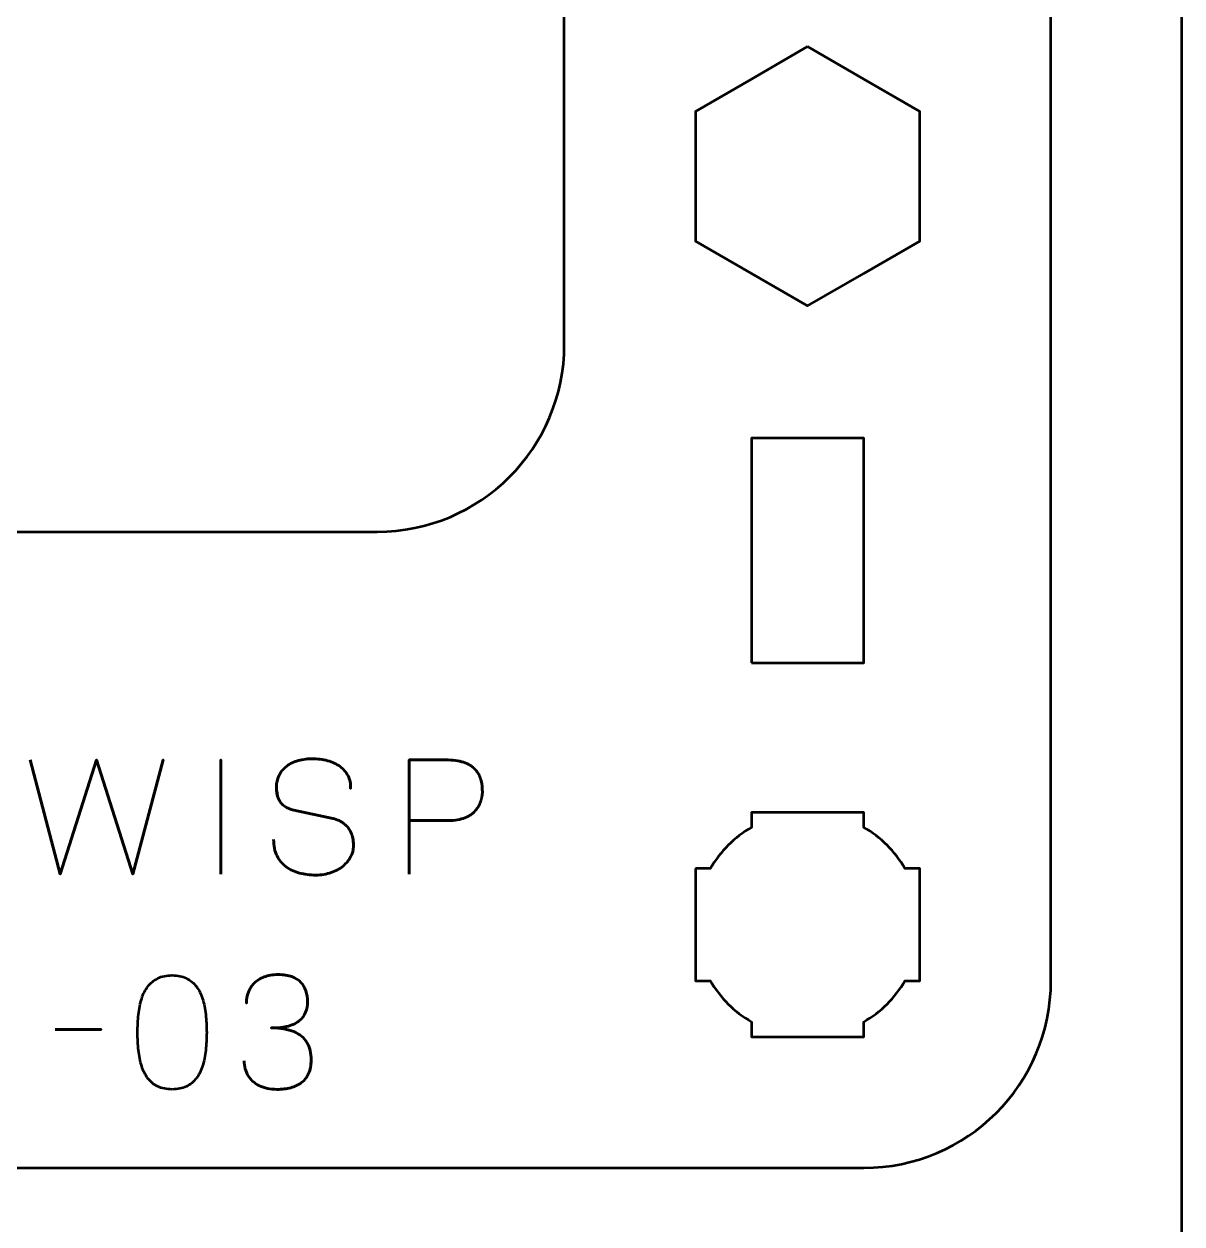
# Model space of a CAD drawing. Header units: centimetres. Extents: x -21 to 0, y -29.7 to 0.
# Drawn here: x -3.093 to 0, y -6.05 to -2.843 of the extents above; entities that cross this region are included whole.
import ezdxf

# ---------------------------------------------------------------- set-up
doc = ezdxf.new("R2010")
doc.units = ezdxf.units.CM
doc.header["$MEASUREMENT"] = 0
doc.layers.add('Layer 1', color=7, linetype='Continuous')

msp = doc.modelspace()

# ---------------------------------------------------------------- linework, layer by layer
at = {"layer": 'Layer 1', "lineweight": 53}
msp.add_lwpolyline([(-1.15, -4.55), (-0.85, -4.55), (-0.85, -3.95), (-1.15, -3.95), (-1.15, -4.55)], close=True, dxfattribs=at)
at = {"layer": 'Layer 1', "color": 1, "lineweight": 53}
msp.add_open_spline([(-21.00003, -29.19995), (-21.00003, -29.19995), (-21.00003, -8.29992), (-21.00003, -8.29992), (-21.00003, -8.29992), (-21.00003, -8.21709), (-20.93286, -8.14992), (-20.85003, -8.14992), (-20.85003, -8.14992), (-20.7672, -8.14992), (-20.70003, -8.08275), (-20.70003, -7.99992), (-20.70003, -7.99992), (-20.70003, -7.91709), (-20.7672, -7.84992), (-20.85003, -7.84992), (-20.85003, -7.84992), (-20.93286, -7.84992), (-21.00003, -7.78275), (-21.00003, -7.69992), (-21.00003, -7.69992), (-21.00003, -7.61709), (-20.93286, -7.54992), (-20.85003, -7.54992), (-20.85003, -7.54992), (-20.7672, -7.54992), (-20.70003, -7.48275), (-20.70003, -7.39992), (-20.70003, -7.39992), (-20.70003, -7.31709), (-20.7672, -7.24992), (-20.85003, -7.24992), (-20.85003, -7.24992), (-20.93286, -7.24992), (-21.00003, -7.18275), (-21.00003, -7.09992), (-21.00003, -7.09992), (-21.00003, -7.01709), (-20.93286, -6.94992), (-20.85003, -6.94992), (-20.85003, -6.94992), (-20.7672, -6.94992), (-20.70003, -6.88275), (-20.70003, -6.79992), (-20.70003, -6.79992), (-20.70003, -6.71709), (-20.7672, -6.64992), (-20.85003, -6.64992), (-20.85003, -6.64992), (-20.93286, -6.64992), (-21.00003, -6.58275), (-21.00003, -6.49992), (-21.00003, -6.49992), (-21.00003, -6.41709), (-20.93286, -6.34992), (-20.85003, -6.34992), (-20.85003, -6.34992), (-20.7672, -6.34992), (-20.70003, -6.28275), (-20.70003, -6.19992), (-20.70003, -6.19992), (-20.70003, -6.11709), (-20.7672, -6.04992), (-20.85003, -6.04992), (-20.85003, -6.04992), (-20.93286, -6.04992), (-21.00003, -5.98275), (-21.00003, -5.89992), (-21.00003, -5.89992), (-21.00003, -5.81709), (-20.93286, -5.74992), (-20.85003, -5.74992), (-20.85003, -5.74992), (-20.7672, -5.74992), (-20.70003, -5.68275), (-20.70003, -5.59992), (-20.70003, -5.59992), (-20.70003, -5.51709), (-20.7672, -5.44992), (-20.85003, -5.44992), (-20.85003, -5.44992), (-20.93286, -5.44992), (-21.00003, -5.38275), (-21.00003, -5.29992), (-21.00003, -5.29992), (-21.00003, -5.21709), (-20.93286, -5.14992), (-20.85003, -5.14992), (-20.85003, -5.14992), (-20.7672, -5.14992), (-20.70003, -5.08275), (-20.70003, -4.99992), (-20.70003, -4.99992), (-20.70003, -4.91709), (-20.7672, -4.84992), (-20.85003, -4.84992), (-20.85003, -4.84992), (-20.93286, -4.84992), (-21.00003, -4.78275), (-21.00003, -4.69992), (-21.00003, -4.69992), (-21.00003, -4.61709), (-20.93286, -4.54992), (-20.85003, -4.54992), (-20.85003, -4.54992), (-20.7672, -4.54992), (-20.70003, -4.48275), (-20.70003, -4.39992), (-20.70003, -4.39992), (-20.70003, -4.31709), (-20.7672, -4.24992), (-20.85003, -4.24992), (-20.85003, -4.24992), (-20.93286, -4.24992), (-21.00003, -4.18275), (-21.00003, -4.09992), (-21.00003, -4.09992), (-21.00003, -4.01709), (-20.93286, -3.94992), (-20.85003, -3.94992), (-20.85003, -3.94992), (-20.7672, -3.94992), (-20.70003, -3.88275), (-20.70003, -3.79992), (-20.70003, -3.79992), (-20.70003, -3.71709), (-20.7672, -3.64992), (-20.85003, -3.64992), (-20.85003, -3.64992), (-20.93286, -3.64992), (-21.00003, -3.58275), (-21.00003, -3.49992), (-21.00003, -3.49992), (-21.00003, -3.41709), (-20.93286, -3.34992), (-20.85003, -3.34992), (-20.85003, -3.34992), (-20.7672, -3.34992), (-20.70003, -3.28275), (-20.70003, -3.19992), (-20.70003, -3.19992), (-20.70003, -3.11709), (-20.7672, -3.04992), (-20.85003, -3.04992), (-20.85003, -3.04992), (-20.93286, -3.04992), (-21.00003, -2.98275), (-21.00003, -2.89992), (-21.00003, -2.89992), (-21.00003, -2.81709), (-20.93286, -2.74992), (-20.85003, -2.74992), (-20.85003, -2.74992), (-20.7672, -2.74992), (-20.70003, -2.68275), (-20.70003, -2.59992), (-20.70003, -2.59992), (-20.70003, -2.51709), (-20.7672, -2.44992), (-20.85003, -2.44992), (-20.85003, -2.44992), (-20.93286, -2.44992), (-21.00003, -2.38275), (-21.00003, -2.29992), (-21.00003, -2.29992), (-21.00003, -2.21709), (-20.93286, -2.14992), (-20.85003, -2.14992), (-20.85003, -2.14992), (-20.7672, -2.14992), (-20.70003, -2.08275), (-20.70003, -1.99992), (-20.70003, -1.99992), (-20.70003, -1.91709), (-20.7672, -1.84992), (-20.85003, -1.84992), (-20.85003, -1.84992), (-20.93286, -1.84992), (-21.00003, -1.78275), (-21.00003, -1.69992), (-21.00003, -1.69992), (-21.00003, -1.61709), (-20.93286, -1.54992), (-20.85003, -1.54992), (-20.85003, -1.54992), (-20.7672, -1.54992), (-20.70003, -1.48275), (-20.70003, -1.39992), (-20.70003, -1.39992), (-20.70003, -1.31709), (-20.7672, -1.24992), (-20.85003, -1.24992), (-20.85003, -1.24992), (-20.93286, -1.24992), (-21.00003, -1.18275), (-21.00003, -1.09992), (-21.00003, -1.09992), (-21.00003, -1.09992), (-21.00003, -0.49992), (-21.00003, -0.49992), (-21.00003, -0.49992), (-21.00003, -0.22295), (-20.77694, 0.00004), (-20.49994, 0.00004), (-20.49994, 0.00004), (-20.49994, 0.00004), (-0.50008, 0.00004), (-0.50008, 0.00004), (-0.50008, 0.00004), (-0.22294, 0.00004), (0.00002, -0.22295), (0.00002, -0.49992), (0.00002, -0.49992), (0.00002, -0.49992), (0.00002, -29.19995), (0.00002, -29.19995), (0.00002, -29.19995), (0.00002, -29.47695), (-0.22294, -29.70004), (-0.50008, -29.70004), (-0.50008, -29.70004), (-0.50008, -29.70004), (-20.49994, -29.70004), (-20.49994, -29.70004), (-20.49994, -29.70004), (-20.77694, -29.70004), (-21.00003, -29.47695), (-21.00003, -29.19995)], degree=3, knots=[0, 0, 0, 0, 0.0175439, 0.0175439, 0.0175439, 0.0175439, 0.0350877, 0.0350877, 0.0350877, 0.0350877, 0.0526316, 0.0526316, 0.0526316, 0.0526316, 0.0701754, 0.0701754, 0.0701754, 0.0701754, 0.0877193, 0.0877193, 0.0877193, 0.0877193, 0.1052632, 0.1052632, 0.1052632, 0.1052632, 0.122807, 0.122807, 0.122807, 0.122807, 0.1403509, 0.1403509, 0.1403509, 0.1403509, 0.1578947, 0.1578947, 0.1578947, 0.1578947, 0.1754386, 0.1754386, 0.1754386, 0.1754386, 0.1929825, 0.1929825, 0.1929825, 0.1929825, 0.2105263, 0.2105263, 0.2105263, 0.2105263, 0.2280702, 0.2280702, 0.2280702, 0.2280702, 0.245614, 0.245614, 0.245614, 0.245614, 0.2631579, 0.2631579, 0.2631579, 0.2631579, 0.2807018, 0.2807018, 0.2807018, 0.2807018, 0.2982456, 0.2982456, 0.2982456, 0.2982456, 0.3157895, 0.3157895, 0.3157895, 0.3157895, 0.3333333, 0.3333333, 0.3333333, 0.3333333, 0.3508772, 0.3508772, 0.3508772, 0.3508772, 0.3684211, 0.3684211, 0.3684211, 0.3684211, 0.3859649, 0.3859649, 0.3859649, 0.3859649, 0.4035088, 0.4035088, 0.4035088, 0.4035088, 0.4210526, 0.4210526, 0.4210526, 0.4210526, 0.4385965, 0.4385965, 0.4385965, 0.4385965, 0.4561404, 0.4561404, 0.4561404, 0.4561404, 0.4736842, 0.4736842, 0.4736842, 0.4736842, 0.4912281, 0.4912281, 0.4912281, 0.4912281, 0.5087719, 0.5087719, 0.5087719, 0.5087719, 0.5263158, 0.5263158, 0.5263158, 0.5263158, 0.5438596, 0.5438596, 0.5438596, 0.5438596, 0.5614035, 0.5614035, 0.5614035, 0.5614035, 0.5789474, 0.5789474, 0.5789474, 0.5789474, 0.5964912, 0.5964912, 0.5964912, 0.5964912, 0.6140351, 0.6140351, 0.6140351, 0.6140351, 0.6315789, 0.6315789, 0.6315789, 0.6315789, 0.6491228, 0.6491228, 0.6491228, 0.6491228, 0.6666667, 0.6666667, 0.6666667, 0.6666667, 0.6842105, 0.6842105, 0.6842105, 0.6842105, 0.7017544, 0.7017544, 0.7017544, 0.7017544, 0.7192982, 0.7192982, 0.7192982, 0.7192982, 0.7368421, 0.7368421, 0.7368421, 0.7368421, 0.754386, 0.754386, 0.754386, 0.754386, 0.7719298, 0.7719298, 0.7719298, 0.7719298, 0.7894737, 0.7894737, 0.7894737, 0.7894737, 0.8070175, 0.8070175, 0.8070175, 0.8070175, 0.8245614, 0.8245614, 0.8245614, 0.8245614, 0.8421053, 0.8421053, 0.8421053, 0.8421053, 0.8596491, 0.8596491, 0.8596491, 0.8596491, 0.877193, 0.877193, 0.877193, 0.877193, 0.8947368, 0.8947368, 0.8947368, 0.8947368, 0.9122807, 0.9122807, 0.9122807, 0.9122807, 0.9298246, 0.9298246, 0.9298246, 0.9298246, 0.9473684, 0.9473684, 0.9473684, 0.9473684, 0.9649123, 0.9649123, 0.9649123, 0.9649123, 0.9824561, 0.9824561, 0.9824561, 0.9824561, 1, 1, 1, 1], dxfattribs=at)
at = {"layer": 'Layer 1', "color": 3, "lineweight": 53}
msp.add_open_spline([(-5.65, -5.4), (-5.65, -5.4), (-5.65, -1.1), (-5.65, -1.1), (-5.65, -1.1), (-5.65, -0.82391), (-5.42609, -0.6), (-5.15, -0.6), (-5.15, -0.6), (-5.15, -0.6), (-0.85, -0.6), (-0.85, -0.6), (-0.85, -0.6), (-0.57391, -0.6), (-0.35, -0.82391), (-0.35, -1.1), (-0.35, -1.1), (-0.35, -1.1), (-0.35, -5.4), (-0.35, -5.4), (-0.35, -5.4), (-0.35, -5.67609), (-0.57391, -5.9), (-0.85, -5.9), (-0.85, -5.9), (-0.85, -5.9), (-5.15, -5.9), (-5.15, -5.9), (-5.15, -5.9), (-5.42609, -5.9), (-5.65, -5.67609), (-5.65, -5.4)], degree=3, knots=[0, 0, 0, 0, 0.125, 0.125, 0.125, 0.125, 0.25, 0.25, 0.25, 0.25, 0.375, 0.375, 0.375, 0.375, 0.5, 0.5, 0.5, 0.5, 0.625, 0.625, 0.625, 0.625, 0.75, 0.75, 0.75, 0.75, 0.875, 0.875, 0.875, 0.875, 1, 1, 1, 1], dxfattribs=at)
at = {"layer": 'Layer 1', "lineweight": 53}
for points, knots in [([(-4.35, -3.7), (-4.35, -3.7), (-4.35, -2.4), (-4.35, -2.4), (-4.35, -2.4), (-4.35, -2.12391), (-4.12609, -1.9), (-3.85, -1.9), (-3.85, -1.9), (-3.85, -1.9), (-2.15, -1.9), (-2.15, -1.9), (-2.15, -1.9), (-1.87391, -1.9), (-1.65, -2.12391), (-1.65, -2.4), (-1.65, -2.4), (-1.65, -2.4), (-1.65, -3.7), (-1.65, -3.7), (-1.65, -3.7), (-1.65, -3.97609), (-1.87391, -4.2), (-2.15, -4.2), (-2.15, -4.2), (-2.15, -4.2), (-3.85, -4.2), (-3.85, -4.2), (-3.85, -4.2), (-4.12609, -4.2), (-4.35, -3.97609), (-4.35, -3.7)], [0, 0, 0, 0, 0.125, 0.125, 0.125, 0.125, 0.25, 0.25, 0.25, 0.25, 0.375, 0.375, 0.375, 0.375, 0.5, 0.5, 0.5, 0.5, 0.625, 0.625, 0.625, 0.625, 0.75, 0.75, 0.75, 0.75, 0.875, 0.875, 0.875, 0.875, 1, 1, 1, 1]), ([(-1, -2.90359), (-1, -2.90359), (-0.85, -2.99019), (-0.85, -2.99019), (-0.85, -2.99019), (-0.85, -2.99019), (-0.7, -3.07679), (-0.7, -3.07679), (-0.7, -3.07679), (-0.7, -3.07679), (-0.7, -3.25), (-0.7, -3.25), (-0.7, -3.25), (-0.7, -3.25), (-0.7, -3.42321), (-0.7, -3.42321), (-0.7, -3.42321), (-0.7, -3.42321), (-0.85, -3.50981), (-0.85, -3.50981), (-0.85, -3.50981), (-0.85, -3.50981), (-1, -3.59641), (-1, -3.59641), (-1, -3.59641), (-1, -3.59641), (-1.15, -3.50981), (-1.15, -3.50981), (-1.15, -3.50981), (-1.15, -3.50981), (-1.3, -3.42321), (-1.3, -3.42321), (-1.3, -3.42321), (-1.3, -3.42321), (-1.3, -3.25), (-1.3, -3.25), (-1.3, -3.25), (-1.3, -3.25), (-1.3, -3.07679), (-1.3, -3.07679), (-1.3, -3.07679), (-1.3, -3.07679), (-1.15, -2.99019), (-1.15, -2.99019), (-1.15, -2.99019), (-1.15, -2.99019), (-1, -2.90359), (-1, -2.90359)], [0, 0, 0, 0, 0.0833333, 0.0833333, 0.0833333, 0.0833333, 0.1666667, 0.1666667, 0.1666667, 0.1666667, 0.25, 0.25, 0.25, 0.25, 0.3333333, 0.3333333, 0.3333333, 0.3333333, 0.4166667, 0.4166667, 0.4166667, 0.4166667, 0.5, 0.5, 0.5, 0.5, 0.5833333, 0.5833333, 0.5833333, 0.5833333, 0.6666667, 0.6666667, 0.6666667, 0.6666667, 0.75, 0.75, 0.75, 0.75, 0.8333333, 0.8333333, 0.8333333, 0.8333333, 0.9166667, 0.9166667, 0.9166667, 0.9166667, 1, 1, 1, 1]), ([(-1.3, -5.1), (-1.3, -5.1), (-1.25985, -5.1), (-1.25985, -5.1), (-1.25985, -5.1), (-1.2335, -5.05447), (-1.19553, -5.0165), (-1.15, -4.99015), (-1.15, -4.99015), (-1.15, -4.99015), (-1.15, -4.95), (-1.15, -4.95), (-1.15, -4.95), (-1.15, -4.95), (-1, -4.95), (-1, -4.95), (-1, -4.95), (-1, -4.95), (-0.85, -4.95), (-0.85, -4.95), (-0.85, -4.95), (-0.85, -4.95), (-0.85, -4.99015), (-0.85, -4.99015), (-0.85, -4.99015), (-0.80447, -5.0165), (-0.7665, -5.05447), (-0.74015, -5.1), (-0.74015, -5.1), (-0.74015, -5.1), (-0.7, -5.1), (-0.7, -5.1), (-0.7, -5.1), (-0.7, -5.1), (-0.7, -5.25), (-0.7, -5.25), (-0.7, -5.25), (-0.7, -5.25), (-0.7, -5.4), (-0.7, -5.4), (-0.7, -5.4), (-0.7, -5.4), (-0.74015, -5.4), (-0.74015, -5.4), (-0.74015, -5.4), (-0.7665, -5.44553), (-0.80447, -5.4835), (-0.85, -5.50985), (-0.85, -5.50985), (-0.85, -5.50985), (-0.85, -5.55), (-0.85, -5.55), (-0.85, -5.55), (-0.85, -5.55), (-1, -5.55), (-1, -5.55), (-1, -5.55), (-1, -5.55), (-1.15, -5.55), (-1.15, -5.55), (-1.15, -5.55), (-1.15, -5.55), (-1.15, -5.50985), (-1.15, -5.50985), (-1.15, -5.50985), (-1.19553, -5.4835), (-1.2335, -5.44553), (-1.25985, -5.4), (-1.25985, -5.4), (-1.25985, -5.4), (-1.3, -5.4), (-1.3, -5.4), (-1.3, -5.4), (-1.3, -5.4), (-1.3, -5.25), (-1.3, -5.25), (-1.3, -5.25), (-1.3, -5.25), (-1.3, -5.1), (-1.3, -5.1)], [0, 0, 0, 0, 0.05, 0.05, 0.05, 0.05, 0.1, 0.1, 0.1, 0.1, 0.15, 0.15, 0.15, 0.15, 0.2, 0.2, 0.2, 0.2, 0.25, 0.25, 0.25, 0.25, 0.3, 0.3, 0.3, 0.3, 0.35, 0.35, 0.35, 0.35, 0.4, 0.4, 0.4, 0.4, 0.45, 0.45, 0.45, 0.45, 0.5, 0.5, 0.5, 0.5, 0.55, 0.55, 0.55, 0.55, 0.6, 0.6, 0.6, 0.6, 0.65, 0.65, 0.65, 0.65, 0.7, 0.7, 0.7, 0.7, 0.75, 0.75, 0.75, 0.75, 0.8, 0.8, 0.8, 0.8, 0.85, 0.85, 0.85, 0.85, 0.9, 0.9, 0.9, 0.9, 0.95, 0.95, 0.95, 0.95, 1, 1, 1, 1])]:
    msp.add_open_spline(points, degree=3, knots=knots, dxfattribs=at)
at = {"layer": 'Layer 1', "color": 5, "lineweight": 53}
for points, knots in [([(-3.07684, -4.80972), (-3.07684, -4.80972), (-2.99641, -5.11494), (-2.99641, -5.11494), (-2.99641, -5.11494), (-2.99641, -5.11494), (-2.89947, -4.80972), (-2.89947, -4.80972), (-2.89947, -4.80972), (-2.89947, -4.80972), (-2.80252, -5.11494), (-2.80252, -5.11494), (-2.80252, -5.11494), (-2.80252, -5.11494), (-2.72209, -4.80972), (-2.72209, -4.80972), (-2.72209, -4.80972), (-2.72209, -4.80972), (-2.80252, -5.11494), (-2.80252, -5.11494), (-2.80252, -5.11494), (-2.80252, -5.11494), (-2.89947, -4.80972), (-2.89947, -4.80972), (-2.89947, -4.80972), (-2.89947, -4.80972), (-2.99641, -5.11494), (-2.99641, -5.11494), (-2.99641, -5.11494), (-2.99641, -5.11494), (-3.07684, -4.80972), (-3.07684, -4.80972)], [0, 0, 0, 0, 0.125, 0.125, 0.125, 0.125, 0.25, 0.25, 0.25, 0.25, 0.375, 0.375, 0.375, 0.375, 0.5, 0.5, 0.5, 0.5, 0.625, 0.625, 0.625, 0.625, 0.75, 0.75, 0.75, 0.75, 0.875, 0.875, 0.875, 0.875, 1, 1, 1, 1]), ([(-2.56757, -5.11494), (-2.56757, -5.11494), (-2.56757, -4.80972), (-2.56757, -4.80972), (-2.56757, -4.80972), (-2.56757, -4.80972), (-2.56757, -5.11494), (-2.56757, -5.11494)], [0, 0, 0, 0, 0.5, 0.5, 0.5, 0.5, 1, 1, 1, 1]), ([(-2.4266, -5.02265), (-2.42646, -5.03952), (-2.4235, -5.05398), (-2.41757, -5.06605), (-2.41757, -5.06605), (-2.41171, -5.07804), (-2.40353, -5.08785), (-2.39323, -5.09547), (-2.39323, -5.09547), (-2.38286, -5.10302), (-2.37093, -5.10859), (-2.35746, -5.11219), (-2.35746, -5.11219), (-2.34405, -5.11572), (-2.32966, -5.11748), (-2.31442, -5.11748), (-2.31442, -5.11748), (-2.29904, -5.11741), (-2.28521, -5.11515), (-2.27286, -5.11085), (-2.27286, -5.11085), (-2.26058, -5.10654), (-2.25007, -5.10076), (-2.24125, -5.09349), (-2.24125, -5.09349), (-2.2325, -5.08622), (-2.22573, -5.07811), (-2.22093, -5.06908), (-2.22093, -5.06908), (-2.21613, -5.06005), (-2.21359, -5.05081), (-2.21324, -5.04128), (-2.21324, -5.04128), (-2.21282, -5.02879), (-2.21465, -5.01736), (-2.21867, -5.00706), (-2.21867, -5.00706), (-2.2227, -4.99676), (-2.22891, -4.98815), (-2.2373, -4.9811), (-2.2373, -4.9811), (-2.24563, -4.97404), (-2.25614, -4.9691), (-2.2687, -4.96635), (-2.2687, -4.96635), (-2.2687, -4.96635), (-2.37241, -4.94391), (-2.37241, -4.94391), (-2.37241, -4.94391), (-2.38215, -4.94187), (-2.39055, -4.93841), (-2.39746, -4.93361), (-2.39746, -4.93361), (-2.40438, -4.92875), (-2.40974, -4.92204), (-2.41341, -4.91343), (-2.41341, -4.91343), (-2.41708, -4.9049), (-2.41898, -4.89403), (-2.41898, -4.88084), (-2.41898, -4.88084), (-2.41898, -4.87082), (-2.41693, -4.86137), (-2.41277, -4.85248), (-2.41277, -4.85248), (-2.40868, -4.84359), (-2.40261, -4.83575), (-2.39464, -4.82884), (-2.39464, -4.82884), (-2.38667, -4.822), (-2.37679, -4.81663), (-2.36508, -4.81275), (-2.36508, -4.81275), (-2.35329, -4.8088), (-2.33982, -4.80683), (-2.32458, -4.80676), (-2.32458, -4.80676), (-2.30927, -4.80676), (-2.29523, -4.80852), (-2.28239, -4.81205), (-2.28239, -4.81205), (-2.26962, -4.81558), (-2.25854, -4.82066), (-2.24923, -4.82743), (-2.24923, -4.82743), (-2.23991, -4.8342), (-2.23272, -4.84253), (-2.22778, -4.85226), (-2.22778, -4.85226), (-2.22284, -4.86207), (-2.22051, -4.87329), (-2.22086, -4.88592), (-2.22086, -4.88592), (-2.22051, -4.87329), (-2.22284, -4.86207), (-2.22778, -4.85226), (-2.22778, -4.85226), (-2.23272, -4.84253), (-2.23991, -4.8342), (-2.24923, -4.82743), (-2.24923, -4.82743), (-2.25854, -4.82066), (-2.26962, -4.81558), (-2.28239, -4.81205), (-2.28239, -4.81205), (-2.29523, -4.80852), (-2.30927, -4.80676), (-2.32458, -4.80676), (-2.32458, -4.80676), (-2.33982, -4.80683), (-2.35329, -4.8088), (-2.36508, -4.81275), (-2.36508, -4.81275), (-2.37679, -4.81663), (-2.38667, -4.822), (-2.39464, -4.82884), (-2.39464, -4.82884), (-2.40261, -4.83575), (-2.40868, -4.84359), (-2.41277, -4.85248), (-2.41277, -4.85248), (-2.41693, -4.86137), (-2.41898, -4.87082), (-2.41898, -4.88084), (-2.41898, -4.88084), (-2.41898, -4.89403), (-2.41715, -4.9049), (-2.41362, -4.91336), (-2.41362, -4.91336), (-2.41002, -4.9219), (-2.40473, -4.92853), (-2.39781, -4.9334), (-2.39781, -4.9334), (-2.3909, -4.9382), (-2.38243, -4.94173), (-2.37241, -4.94391), (-2.37241, -4.94391), (-2.37241, -4.94391), (-2.2687, -4.96635), (-2.2687, -4.96635), (-2.2687, -4.96635), (-2.25586, -4.9691), (-2.24527, -4.97404), (-2.23695, -4.9811), (-2.23695, -4.9811), (-2.22855, -4.98815), (-2.22241, -4.99676), (-2.21846, -5.00706), (-2.21846, -5.00706), (-2.21458, -5.01736), (-2.21282, -5.02879), (-2.21324, -5.04128), (-2.21324, -5.04128), (-2.21359, -5.05081), (-2.21613, -5.06005), (-2.22093, -5.06908), (-2.22093, -5.06908), (-2.22573, -5.07811), (-2.2325, -5.08622), (-2.24125, -5.09349), (-2.24125, -5.09349), (-2.25007, -5.10076), (-2.26058, -5.10654), (-2.27286, -5.11085), (-2.27286, -5.11085), (-2.28521, -5.11515), (-2.29904, -5.11741), (-2.31442, -5.11748), (-2.31442, -5.11748), (-2.32966, -5.11748), (-2.34405, -5.11572), (-2.35746, -5.11219), (-2.35746, -5.11219), (-2.37093, -5.10859), (-2.38286, -5.10302), (-2.39323, -5.09547), (-2.39323, -5.09547), (-2.40353, -5.08785), (-2.41171, -5.07804), (-2.41757, -5.06605), (-2.41757, -5.06605), (-2.4235, -5.05398), (-2.42646, -5.03952), (-2.4266, -5.02265)], [0, 0, 0, 0, 0.0217391, 0.0217391, 0.0217391, 0.0217391, 0.0434783, 0.0434783, 0.0434783, 0.0434783, 0.0652174, 0.0652174, 0.0652174, 0.0652174, 0.0869565, 0.0869565, 0.0869565, 0.0869565, 0.1086957, 0.1086957, 0.1086957, 0.1086957, 0.1304348, 0.1304348, 0.1304348, 0.1304348, 0.1521739, 0.1521739, 0.1521739, 0.1521739, 0.173913, 0.173913, 0.173913, 0.173913, 0.1956522, 0.1956522, 0.1956522, 0.1956522, 0.2173913, 0.2173913, 0.2173913, 0.2173913, 0.2391304, 0.2391304, 0.2391304, 0.2391304, 0.2608696, 0.2608696, 0.2608696, 0.2608696, 0.2826087, 0.2826087, 0.2826087, 0.2826087, 0.3043478, 0.3043478, 0.3043478, 0.3043478, 0.326087, 0.326087, 0.326087, 0.326087, 0.3478261, 0.3478261, 0.3478261, 0.3478261, 0.3695652, 0.3695652, 0.3695652, 0.3695652, 0.3913043, 0.3913043, 0.3913043, 0.3913043, 0.4130435, 0.4130435, 0.4130435, 0.4130435, 0.4347826, 0.4347826, 0.4347826, 0.4347826, 0.4565217, 0.4565217, 0.4565217, 0.4565217, 0.4782609, 0.4782609, 0.4782609, 0.4782609, 0.5, 0.5, 0.5, 0.5, 0.5217391, 0.5217391, 0.5217391, 0.5217391, 0.5434783, 0.5434783, 0.5434783, 0.5434783, 0.5652174, 0.5652174, 0.5652174, 0.5652174, 0.5869565, 0.5869565, 0.5869565, 0.5869565, 0.6086957, 0.6086957, 0.6086957, 0.6086957, 0.6304348, 0.6304348, 0.6304348, 0.6304348, 0.6521739, 0.6521739, 0.6521739, 0.6521739, 0.673913, 0.673913, 0.673913, 0.673913, 0.6956522, 0.6956522, 0.6956522, 0.6956522, 0.7173913, 0.7173913, 0.7173913, 0.7173913, 0.7391304, 0.7391304, 0.7391304, 0.7391304, 0.7608696, 0.7608696, 0.7608696, 0.7608696, 0.7826087, 0.7826087, 0.7826087, 0.7826087, 0.8043478, 0.8043478, 0.8043478, 0.8043478, 0.826087, 0.826087, 0.826087, 0.826087, 0.8478261, 0.8478261, 0.8478261, 0.8478261, 0.8695652, 0.8695652, 0.8695652, 0.8695652, 0.8913043, 0.8913043, 0.8913043, 0.8913043, 0.9130435, 0.9130435, 0.9130435, 0.9130435, 0.9347826, 0.9347826, 0.9347826, 0.9347826, 0.9565217, 0.9565217, 0.9565217, 0.9565217, 0.9782609, 0.9782609, 0.9782609, 0.9782609, 1, 1, 1, 1]), ([(-2.06465, -5.11494), (-2.06465, -5.11494), (-2.06465, -4.80972), (-2.06465, -4.80972), (-2.06465, -4.80972), (-2.06465, -4.80972), (-1.96728, -4.80972), (-1.96728, -4.80972), (-1.96728, -4.80972), (-1.94781, -4.80979), (-1.9318, -4.81198), (-1.91917, -4.81621), (-1.91917, -4.81621), (-1.90661, -4.82037), (-1.89673, -4.82616), (-1.8896, -4.8335), (-1.8896, -4.8335), (-1.88248, -4.84076), (-1.8774, -4.84909), (-1.87429, -4.85847), (-1.87429, -4.85847), (-1.87126, -4.86786), (-1.8695, -4.87766), (-1.86907, -4.88804), (-1.86907, -4.88804), (-1.86858, -4.89841), (-1.86978, -4.90857), (-1.8726, -4.91844), (-1.8726, -4.91844), (-1.87549, -4.92832), (-1.88036, -4.93728), (-1.88735, -4.94533), (-1.88735, -4.94533), (-1.89426, -4.95337), (-1.90364, -4.95979), (-1.91543, -4.96452), (-1.91543, -4.96452), (-1.92721, -4.96931), (-1.94181, -4.97171), (-1.95924, -4.97185), (-1.95924, -4.97185), (-1.95924, -4.97185), (-2.06465, -4.97185), (-2.06465, -4.97185), (-2.06465, -4.97185), (-2.06465, -4.97185), (-1.95924, -4.97185), (-1.95924, -4.97185), (-1.95924, -4.97185), (-1.94217, -4.97171), (-1.9277, -4.96931), (-1.91599, -4.96452), (-1.91599, -4.96452), (-1.90421, -4.95979), (-1.89482, -4.95337), (-1.88777, -4.94533), (-1.88777, -4.94533), (-1.88078, -4.93728), (-1.87577, -4.92832), (-1.87281, -4.91844), (-1.87281, -4.91844), (-1.86985, -4.90857), (-1.86858, -4.89841), (-1.86907, -4.88804), (-1.86907, -4.88804), (-1.8695, -4.87766), (-1.87126, -4.86786), (-1.87443, -4.85847), (-1.87443, -4.85847), (-1.87754, -4.84909), (-1.88276, -4.84076), (-1.88989, -4.8335), (-1.88989, -4.8335), (-1.89708, -4.82616), (-1.90696, -4.82037), (-1.91952, -4.81621), (-1.91952, -4.81621), (-1.93215, -4.81198), (-1.94802, -4.80979), (-1.96728, -4.80972), (-1.96728, -4.80972), (-1.96728, -4.80972), (-2.06465, -4.80972), (-2.06465, -4.80972), (-2.06465, -4.80972), (-2.06465, -4.80972), (-2.06465, -5.11494), (-2.06465, -5.11494)], [0, 0, 0, 0, 0.0454545, 0.0454545, 0.0454545, 0.0454545, 0.0909091, 0.0909091, 0.0909091, 0.0909091, 0.1363636, 0.1363636, 0.1363636, 0.1363636, 0.1818182, 0.1818182, 0.1818182, 0.1818182, 0.2272727, 0.2272727, 0.2272727, 0.2272727, 0.2727273, 0.2727273, 0.2727273, 0.2727273, 0.3181818, 0.3181818, 0.3181818, 0.3181818, 0.3636364, 0.3636364, 0.3636364, 0.3636364, 0.4090909, 0.4090909, 0.4090909, 0.4090909, 0.4545455, 0.4545455, 0.4545455, 0.4545455, 0.5, 0.5, 0.5, 0.5, 0.5454545, 0.5454545, 0.5454545, 0.5454545, 0.5909091, 0.5909091, 0.5909091, 0.5909091, 0.6363636, 0.6363636, 0.6363636, 0.6363636, 0.6818182, 0.6818182, 0.6818182, 0.6818182, 0.7272727, 0.7272727, 0.7272727, 0.7272727, 0.7727273, 0.7727273, 0.7727273, 0.7727273, 0.8181818, 0.8181818, 0.8181818, 0.8181818, 0.8636364, 0.8636364, 0.8636364, 0.8636364, 0.9090909, 0.9090909, 0.9090909, 0.9090909, 0.9545455, 0.9545455, 0.9545455, 0.9545455, 1, 1, 1, 1]), ([(-2.69774, -5.69025), (-2.68293, -5.69018), (-2.67016, -5.68757), (-2.6595, -5.68249), (-2.6595, -5.68249), (-2.64892, -5.67741), (-2.6401, -5.67014), (-2.63305, -5.6609), (-2.63305, -5.6609), (-2.62606, -5.65159), (-2.62056, -5.64058), (-2.61647, -5.62788), (-2.61647, -5.62788), (-2.61244, -5.61518), (-2.60955, -5.60128), (-2.60793, -5.58604), (-2.60793, -5.58604), (-2.60623, -5.5708), (-2.60539, -5.55478), (-2.60546, -5.53785), (-2.60546, -5.53785), (-2.60539, -5.52099), (-2.60623, -5.50497), (-2.60793, -5.4898), (-2.60793, -5.4898), (-2.60955, -5.47463), (-2.61244, -5.46066), (-2.61647, -5.44796), (-2.61647, -5.44796), (-2.62056, -5.43533), (-2.62606, -5.42433), (-2.63305, -5.41494), (-2.63305, -5.41494), (-2.6401, -5.40563), (-2.64892, -5.39836), (-2.6595, -5.39328), (-2.6595, -5.39328), (-2.67016, -5.38813), (-2.68293, -5.38552), (-2.69774, -5.38545), (-2.69774, -5.38545), (-2.71256, -5.38552), (-2.72533, -5.38813), (-2.73599, -5.39328), (-2.73599, -5.39328), (-2.74657, -5.39836), (-2.75539, -5.40563), (-2.76244, -5.41494), (-2.76244, -5.41494), (-2.76943, -5.42433), (-2.77493, -5.43533), (-2.77902, -5.44796), (-2.77902, -5.44796), (-2.78305, -5.46066), (-2.78594, -5.47463), (-2.78756, -5.4898), (-2.78756, -5.4898), (-2.78925, -5.50497), (-2.7901, -5.52099), (-2.79003, -5.53785), (-2.79003, -5.53785), (-2.7901, -5.55478), (-2.78925, -5.5708), (-2.78756, -5.58604), (-2.78756, -5.58604), (-2.78594, -5.60128), (-2.78305, -5.61518), (-2.77902, -5.62788), (-2.77902, -5.62788), (-2.77493, -5.64058), (-2.76943, -5.65159), (-2.76244, -5.6609), (-2.76244, -5.6609), (-2.75539, -5.67014), (-2.74657, -5.67741), (-2.73599, -5.68249), (-2.73599, -5.68249), (-2.72533, -5.68757), (-2.71256, -5.69018), (-2.69774, -5.69025)], [0, 0, 0, 0, 0.05, 0.05, 0.05, 0.05, 0.1, 0.1, 0.1, 0.1, 0.15, 0.15, 0.15, 0.15, 0.2, 0.2, 0.2, 0.2, 0.25, 0.25, 0.25, 0.25, 0.3, 0.3, 0.3, 0.3, 0.35, 0.35, 0.35, 0.35, 0.4, 0.4, 0.4, 0.4, 0.45, 0.45, 0.45, 0.45, 0.5, 0.5, 0.5, 0.5, 0.55, 0.55, 0.55, 0.55, 0.6, 0.6, 0.6, 0.6, 0.65, 0.65, 0.65, 0.65, 0.7, 0.7, 0.7, 0.7, 0.75, 0.75, 0.75, 0.75, 0.8, 0.8, 0.8, 0.8, 0.85, 0.85, 0.85, 0.85, 0.9, 0.9, 0.9, 0.9, 0.95, 0.95, 0.95, 0.95, 1, 1, 1, 1]), ([(-2.69774, -5.69025), (-2.68293, -5.69018), (-2.67016, -5.68757), (-2.6595, -5.68249), (-2.6595, -5.68249), (-2.64892, -5.67741), (-2.6401, -5.67014), (-2.63305, -5.6609), (-2.63305, -5.6609), (-2.62606, -5.65159), (-2.62056, -5.64058), (-2.61647, -5.62788), (-2.61647, -5.62788), (-2.61244, -5.61518), (-2.60955, -5.60128), (-2.60793, -5.58604), (-2.60793, -5.58604), (-2.60623, -5.5708), (-2.60539, -5.55478), (-2.60546, -5.53785), (-2.60546, -5.53785), (-2.60539, -5.52099), (-2.60623, -5.50497), (-2.60793, -5.4898), (-2.60793, -5.4898), (-2.60955, -5.47463), (-2.61244, -5.46066), (-2.61647, -5.44796), (-2.61647, -5.44796), (-2.62056, -5.43533), (-2.62606, -5.42433), (-2.63305, -5.41494), (-2.63305, -5.41494), (-2.6401, -5.40563), (-2.64892, -5.39836), (-2.6595, -5.39328), (-2.6595, -5.39328), (-2.67016, -5.38813), (-2.68293, -5.38552), (-2.69774, -5.38545), (-2.69774, -5.38545), (-2.71256, -5.38552), (-2.72533, -5.38813), (-2.73599, -5.39328), (-2.73599, -5.39328), (-2.74657, -5.39836), (-2.75539, -5.40563), (-2.76244, -5.41494), (-2.76244, -5.41494), (-2.76943, -5.42433), (-2.77493, -5.43533), (-2.77902, -5.44796), (-2.77902, -5.44796), (-2.78305, -5.46066), (-2.78594, -5.47463), (-2.78756, -5.4898), (-2.78756, -5.4898), (-2.78925, -5.50497), (-2.7901, -5.52099), (-2.79003, -5.53785), (-2.79003, -5.53785), (-2.7901, -5.55478), (-2.78925, -5.5708), (-2.78756, -5.58604), (-2.78756, -5.58604), (-2.78594, -5.60128), (-2.78305, -5.61518), (-2.77902, -5.62788), (-2.77902, -5.62788), (-2.77493, -5.64058), (-2.76943, -5.65159), (-2.76244, -5.6609), (-2.76244, -5.6609), (-2.75539, -5.67014), (-2.74657, -5.67741), (-2.73599, -5.68249), (-2.73599, -5.68249), (-2.72533, -5.68757), (-2.71256, -5.69018), (-2.69774, -5.69025)], [0, 0, 0, 0, 0.05, 0.05, 0.05, 0.05, 0.1, 0.1, 0.1, 0.1, 0.15, 0.15, 0.15, 0.15, 0.2, 0.2, 0.2, 0.2, 0.25, 0.25, 0.25, 0.25, 0.3, 0.3, 0.3, 0.3, 0.35, 0.35, 0.35, 0.35, 0.4, 0.4, 0.4, 0.4, 0.45, 0.45, 0.45, 0.45, 0.5, 0.5, 0.5, 0.5, 0.55, 0.55, 0.55, 0.55, 0.6, 0.6, 0.6, 0.6, 0.65, 0.65, 0.65, 0.65, 0.7, 0.7, 0.7, 0.7, 0.75, 0.75, 0.75, 0.75, 0.8, 0.8, 0.8, 0.8, 0.85, 0.85, 0.85, 0.85, 0.9, 0.9, 0.9, 0.9, 0.95, 0.95, 0.95, 0.95, 1, 1, 1, 1]), ([(-2.50513, -5.61363), (-2.50506, -5.62887), (-2.50153, -5.64213), (-2.49455, -5.65363), (-2.49455, -5.65363), (-2.48756, -5.66506), (-2.47761, -5.67402), (-2.46463, -5.68044), (-2.46463, -5.68044), (-2.45165, -5.68686), (-2.43606, -5.69011), (-2.41792, -5.69025), (-2.41792, -5.69025), (-2.40431, -5.69025), (-2.39196, -5.68884), (-2.38074, -5.68588), (-2.38074, -5.68588), (-2.36959, -5.68291), (-2.36, -5.67833), (-2.35188, -5.67205), (-2.35188, -5.67205), (-2.34377, -5.66577), (-2.33756, -5.65765), (-2.33312, -5.64778), (-2.33312, -5.64778), (-2.32874, -5.63783), (-2.32656, -5.6259), (-2.32649, -5.61193), (-2.32649, -5.61193), (-2.32641, -5.59331), (-2.33022, -5.57757), (-2.33777, -5.5648), (-2.33777, -5.5648), (-2.34532, -5.55203), (-2.35704, -5.54244), (-2.37277, -5.53588), (-2.37277, -5.53588), (-2.3885, -5.52931), (-2.40868, -5.526), (-2.43316, -5.526), (-2.43316, -5.526), (-2.41489, -5.52607), (-2.39958, -5.52438), (-2.38709, -5.52092), (-2.38709, -5.52092), (-2.37467, -5.51746), (-2.36473, -5.51259), (-2.35725, -5.50624), (-2.35725, -5.50624), (-2.34977, -5.49996), (-2.34434, -5.49248), (-2.34109, -5.48388), (-2.34109, -5.48388), (-2.33777, -5.47534), (-2.33615, -5.46596), (-2.33622, -5.45573), (-2.33622, -5.45573), (-2.33615, -5.44549), (-2.33756, -5.43604), (-2.34038, -5.42729), (-2.34038, -5.42729), (-2.34314, -5.41854), (-2.34765, -5.41085), (-2.35379, -5.40429), (-2.35379, -5.40429), (-2.35993, -5.39773), (-2.36804, -5.39258), (-2.37799, -5.38891), (-2.37799, -5.38891), (-2.38801, -5.38524), (-2.40022, -5.38341), (-2.41454, -5.38334), (-2.41454, -5.38334), (-2.42879, -5.38341), (-2.44128, -5.38552), (-2.45186, -5.38962), (-2.45186, -5.38962), (-2.46252, -5.39371), (-2.47126, -5.39928), (-2.47832, -5.40641), (-2.47832, -5.40641), (-2.4853, -5.41353), (-2.49053, -5.42165), (-2.49398, -5.43082), (-2.49398, -5.43082), (-2.49751, -5.43999), (-2.4992, -5.44973), (-2.4992, -5.45996), (-2.4992, -5.45996), (-2.4992, -5.44973), (-2.49751, -5.43999), (-2.49398, -5.43082), (-2.49398, -5.43082), (-2.49053, -5.42165), (-2.4853, -5.41353), (-2.47832, -5.40641), (-2.47832, -5.40641), (-2.47126, -5.39928), (-2.46252, -5.39371), (-2.45186, -5.38962), (-2.45186, -5.38962), (-2.44128, -5.38552), (-2.42879, -5.38341), (-2.41454, -5.38334), (-2.41454, -5.38334), (-2.40022, -5.38341), (-2.38801, -5.38524), (-2.37799, -5.38891), (-2.37799, -5.38891), (-2.36804, -5.39258), (-2.35993, -5.39773), (-2.35379, -5.40429), (-2.35379, -5.40429), (-2.34765, -5.41085), (-2.34314, -5.41854), (-2.34038, -5.42729), (-2.34038, -5.42729), (-2.33756, -5.43604), (-2.33615, -5.44549), (-2.33622, -5.45573), (-2.33622, -5.45573), (-2.33615, -5.46596), (-2.33777, -5.47534), (-2.34109, -5.48388), (-2.34109, -5.48388), (-2.34434, -5.49248), (-2.34977, -5.49996), (-2.35725, -5.50624), (-2.35725, -5.50624), (-2.36473, -5.51259), (-2.37467, -5.51746), (-2.38709, -5.52092), (-2.38709, -5.52092), (-2.39958, -5.52438), (-2.41489, -5.52607), (-2.43316, -5.526), (-2.43316, -5.526), (-2.40868, -5.526), (-2.3885, -5.52931), (-2.37277, -5.53588), (-2.37277, -5.53588), (-2.35704, -5.54244), (-2.34532, -5.55203), (-2.33777, -5.5648), (-2.33777, -5.5648), (-2.33022, -5.57757), (-2.32641, -5.59331), (-2.32649, -5.61193), (-2.32649, -5.61193), (-2.32656, -5.6259), (-2.32874, -5.63783), (-2.33312, -5.64778), (-2.33312, -5.64778), (-2.33756, -5.65765), (-2.34377, -5.66577), (-2.35188, -5.67205), (-2.35188, -5.67205), (-2.36, -5.67833), (-2.36959, -5.68291), (-2.38074, -5.68588), (-2.38074, -5.68588), (-2.39196, -5.68884), (-2.40431, -5.69025), (-2.41792, -5.69025), (-2.41792, -5.69025), (-2.43606, -5.69011), (-2.45165, -5.68686), (-2.46463, -5.68044), (-2.46463, -5.68044), (-2.47761, -5.67402), (-2.48756, -5.66506), (-2.49455, -5.65363), (-2.49455, -5.65363), (-2.50153, -5.64213), (-2.50506, -5.62887), (-2.50513, -5.61363)], [0, 0, 0, 0, 0.0227273, 0.0227273, 0.0227273, 0.0227273, 0.0454545, 0.0454545, 0.0454545, 0.0454545, 0.0681818, 0.0681818, 0.0681818, 0.0681818, 0.0909091, 0.0909091, 0.0909091, 0.0909091, 0.1136364, 0.1136364, 0.1136364, 0.1136364, 0.1363636, 0.1363636, 0.1363636, 0.1363636, 0.1590909, 0.1590909, 0.1590909, 0.1590909, 0.1818182, 0.1818182, 0.1818182, 0.1818182, 0.2045455, 0.2045455, 0.2045455, 0.2045455, 0.2272727, 0.2272727, 0.2272727, 0.2272727, 0.25, 0.25, 0.25, 0.25, 0.2727273, 0.2727273, 0.2727273, 0.2727273, 0.2954545, 0.2954545, 0.2954545, 0.2954545, 0.3181818, 0.3181818, 0.3181818, 0.3181818, 0.3409091, 0.3409091, 0.3409091, 0.3409091, 0.3636364, 0.3636364, 0.3636364, 0.3636364, 0.3863636, 0.3863636, 0.3863636, 0.3863636, 0.4090909, 0.4090909, 0.4090909, 0.4090909, 0.4318182, 0.4318182, 0.4318182, 0.4318182, 0.4545455, 0.4545455, 0.4545455, 0.4545455, 0.4772727, 0.4772727, 0.4772727, 0.4772727, 0.5, 0.5, 0.5, 0.5, 0.5227273, 0.5227273, 0.5227273, 0.5227273, 0.5454545, 0.5454545, 0.5454545, 0.5454545, 0.5681818, 0.5681818, 0.5681818, 0.5681818, 0.5909091, 0.5909091, 0.5909091, 0.5909091, 0.6136364, 0.6136364, 0.6136364, 0.6136364, 0.6363636, 0.6363636, 0.6363636, 0.6363636, 0.6590909, 0.6590909, 0.6590909, 0.6590909, 0.6818182, 0.6818182, 0.6818182, 0.6818182, 0.7045455, 0.7045455, 0.7045455, 0.7045455, 0.7272727, 0.7272727, 0.7272727, 0.7272727, 0.75, 0.75, 0.75, 0.75, 0.7727273, 0.7727273, 0.7727273, 0.7727273, 0.7954545, 0.7954545, 0.7954545, 0.7954545, 0.8181818, 0.8181818, 0.8181818, 0.8181818, 0.8409091, 0.8409091, 0.8409091, 0.8409091, 0.8636364, 0.8636364, 0.8636364, 0.8636364, 0.8863636, 0.8863636, 0.8863636, 0.8863636, 0.9090909, 0.9090909, 0.9090909, 0.9090909, 0.9318182, 0.9318182, 0.9318182, 0.9318182, 0.9545455, 0.9545455, 0.9545455, 0.9545455, 0.9772727, 0.9772727, 0.9772727, 0.9772727, 1, 1, 1, 1]), ([(-3.01016, -5.53065), (-3.01016, -5.53065), (-2.88697, -5.53065), (-2.88697, -5.53065), (-2.88697, -5.53065), (-2.88697, -5.53065), (-3.01016, -5.53065), (-3.01016, -5.53065)], [0, 0, 0, 0, 0.5, 0.5, 0.5, 0.5, 1, 1, 1, 1])]:
    msp.add_open_spline(points, degree=3, knots=knots, dxfattribs=at)

doc.saveas('drawing.dxf')
